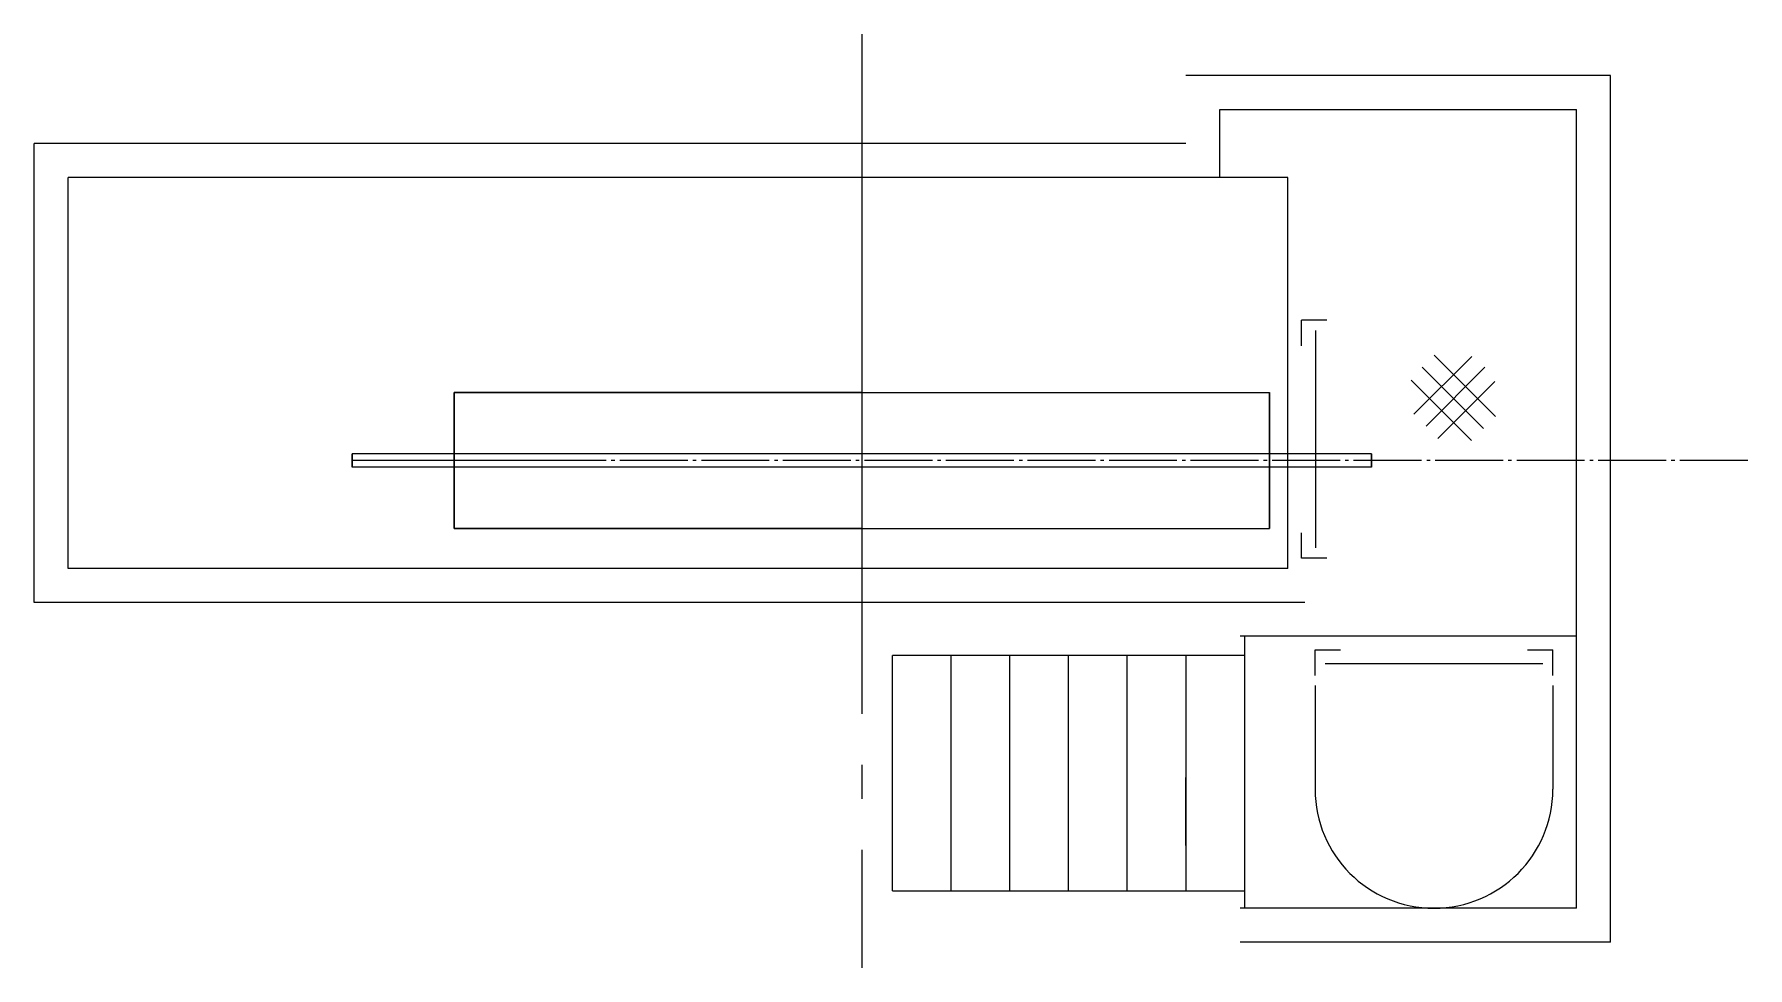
# Model space of a CAD drawing. Header units: inches. Extents: x -228863 to 215834, y 14270 to 189847.
# Drawn here: x -2602 to 2441, y 187100 to 189847 of the extents above; entities that cross this region are included whole.
import ezdxf

# ---------------------------------------------------------------- set-up
doc = ezdxf.new("R2010")
doc.units = ezdxf.units.IN
doc.header["$MEASUREMENT"] = 0
doc.linetypes.add('GOST2.303 5', pattern=[24, 20, -1.5, 1, -1.5])
doc.layers.get('0').update_dxf_attribs({"linetype": 'CONTINUOUS', "lineweight": 20})
doc.layers.add('DIM', color=2, linetype='CONTINUOUS')
doc.layers.add('неосновной', color=7, linetype='CONTINUOUS')
doc.linetypes.add('ограждение1', pattern='A,6.35,-2.54,[133,ltypeshp.shx,S=2.54,R=0,X=-2.54,Y=0],-2.54,25.4', length=36.83)

msp = doc.modelspace()

# ---------------------------------------------------------------- linework, layer by layer
at = {"color": 0, "lineweight": 25, "ltscale": 100}
for p, q in [((1458.687, 188728.722), (1628.865, 188898.9)), ((1698.762, 188722.191), (1517.891, 188903.062)), ((1663.406, 188686.836), (1482.424, 188867.818)), ((1494.83, 188694.154), (1667.816, 188867.14)), ((1628.051, 188651.481), (1450.814, 188828.717)), ((1528.582, 188657.196), (1696.929, 188825.542))]:
    msp.add_line(p, q, dxfattribs=at)
at = {"layer": 'DIM', "color": 0, "linetype": 'ограждение1', "lineweight": 25, "ltscale": 20}
for p, q in [((2037.646, 189725.275), (787.646, 189725.275)), ((2037.646, 187175.275), (2037.646, 189725.275)), ((-2602.354, 188175.275), (-2602.354, 189525.275)), ((787.646, 189525.275), (-2602.354, 189525.275)), ((1137.646, 188175.275), (-2602.354, 188175.275)), ((2037.646, 187175.275), (947.646, 187175.275))]:
    msp.add_line(p, q, dxfattribs=at)
at = {"layer": 'DIM', "color": 0, "linetype": 'ByBlock', "lineweight": 25, "ltscale": 100}
for p, q in [((887.646, 189425.275), (887.646, 189625.275)), ((1937.646, 187275.275), (1937.646, 189625.275)), ((-2502.354, 188275.275), (-2502.354, 189425.275)), ((1087.646, 189425.275), (-2502.354, 189425.275)), ((1087.646, 188275.275), (1087.646, 189425.275)), ((1202.646, 189005.275), (1127.646, 189005.275)), ((1127.646, 188930.275), (1127.646, 189005.275)), ((1127.646, 188305.275), (1127.646, 188380.275)), ((1202.646, 188305.275), (1127.646, 188305.275)), ((1087.646, 188275.275), (-2502.354, 188275.275)), ((1937.646, 188075.275), (947.646, 188075.275)), ((960.646, 187275.275), (960.646, 188075.275)), ((1167.646, 188035.275), (1242.646, 188035.275)), ((1167.646, 187960.275), (1167.646, 188035.275)), ((1792.646, 188035.275), (1867.646, 188035.275)), ((1867.646, 187960.275), (1867.646, 188035.275)), ((1837.646, 187994.243), (1197.646, 187994.243)), ((1167.646, 187930.275), (1167.646, 187625.275)), ((1867.646, 187930.275), (1867.646, 187625.275)), ((1937.646, 187275.275), (947.646, 187275.275))]:
    msp.add_line(p, q, dxfattribs=at)
at = {"layer": 'DIM', "color": 0, "lineweight": 25, "ltscale": 100}
msp.add_line((1168.678, 188975.275), (1168.678, 188335.275), dxfattribs=at)
at = {"layer": 'DIM', "color": 0, "linetype": 'ByBlock', "lineweight": 25, "ltscale": 100}
msp.add_arc((1517.646, 187625.275), 350, 180, 0, dxfattribs=at)
at = {"layer": 'неосновной', "linetype": 'GOST2.303 5', "ltscale": 100}
msp.add_line((-166.251, 189847.074), (-166.251, 187100.016), dxfattribs=at)
at = {"layer": 'неосновной', "ltscale": 100}
for p, q in [((887.646, 189625.275), (1937.646, 189625.275)), ((-166.251, 188792.673), (-1366.251, 188792.673)), ((-1366.251, 188792.673), (-1366.251, 188392.673)), ((-1366.251, 188792.673), (1033.749, 188792.673)), ((-1366.251, 188392.673), (-1366.251, 188792.673)), ((-606.936, 188792.673), (1033.749, 188792.673)), ((-166.251, 188792.673), (1033.749, 188792.673)), ((1033.749, 188792.673), (1033.749, 188392.673)), ((1033.749, 188392.673), (1033.749, 188792.673)), ((1333.749, 188612.673), (-1666.251, 188612.673)), ((-1666.251, 188612.673), (-1666.251, 188572.673)), ((-1666.251, 188572.673), (-1666.251, 188612.673)), ((1333.749, 188612.673), (1333.425, 188572.673)), ((1333.749, 188572.673), (1333.425, 188612.673)), ((1333.749, 188572.673), (-1666.251, 188572.673)), ((-1366.251, 188392.673), (1033.749, 188392.673)), ((-166.251, 188392.673), (-1366.251, 188392.673)), ((-606.936, 188392.673), (1033.749, 188392.673)), ((-166.251, 188392.673), (1033.749, 188392.673)), ((960.646, 188018.837), (-76.198, 188018.837)), ((-76.198, 187326.383), (-76.198, 188018.837)), ((96.609, 187326.383), (96.609, 188018.837)), ((269.417, 187326.383), (269.417, 188018.837)), ((442.224, 187326.383), (442.224, 188018.837)), ((615.031, 187326.383), (615.031, 188018.837)), ((787.839, 187326.383), (787.839, 188018.837)), ((787.646, 187460.07), (787.646, 187660.07)), ((-76.198, 187326.383), (960.646, 187326.383))]:
    msp.add_line(p, q, dxfattribs=at)
at = {"layer": 'неосновной', "lineweight": 25, "ltscale": 100}
for p, q in [((1333.425, 188612.673), (-1666.251, 188612.673)), ((1333.425, 188572.673), (-1666.251, 188572.673))]:
    msp.add_line(p, q, dxfattribs=at)
at = {"layer": 'неосновной', "linetype": 'GOST2.303 5', "lineweight": 25, "ltscale": 10}
for p in [(-1102.398, 188592.673), (2441.203, 188592.673)]:
    msp.add_line(p, (-1666.251, 188592.673), dxfattribs=at)

doc.saveas('drawing.dxf')
